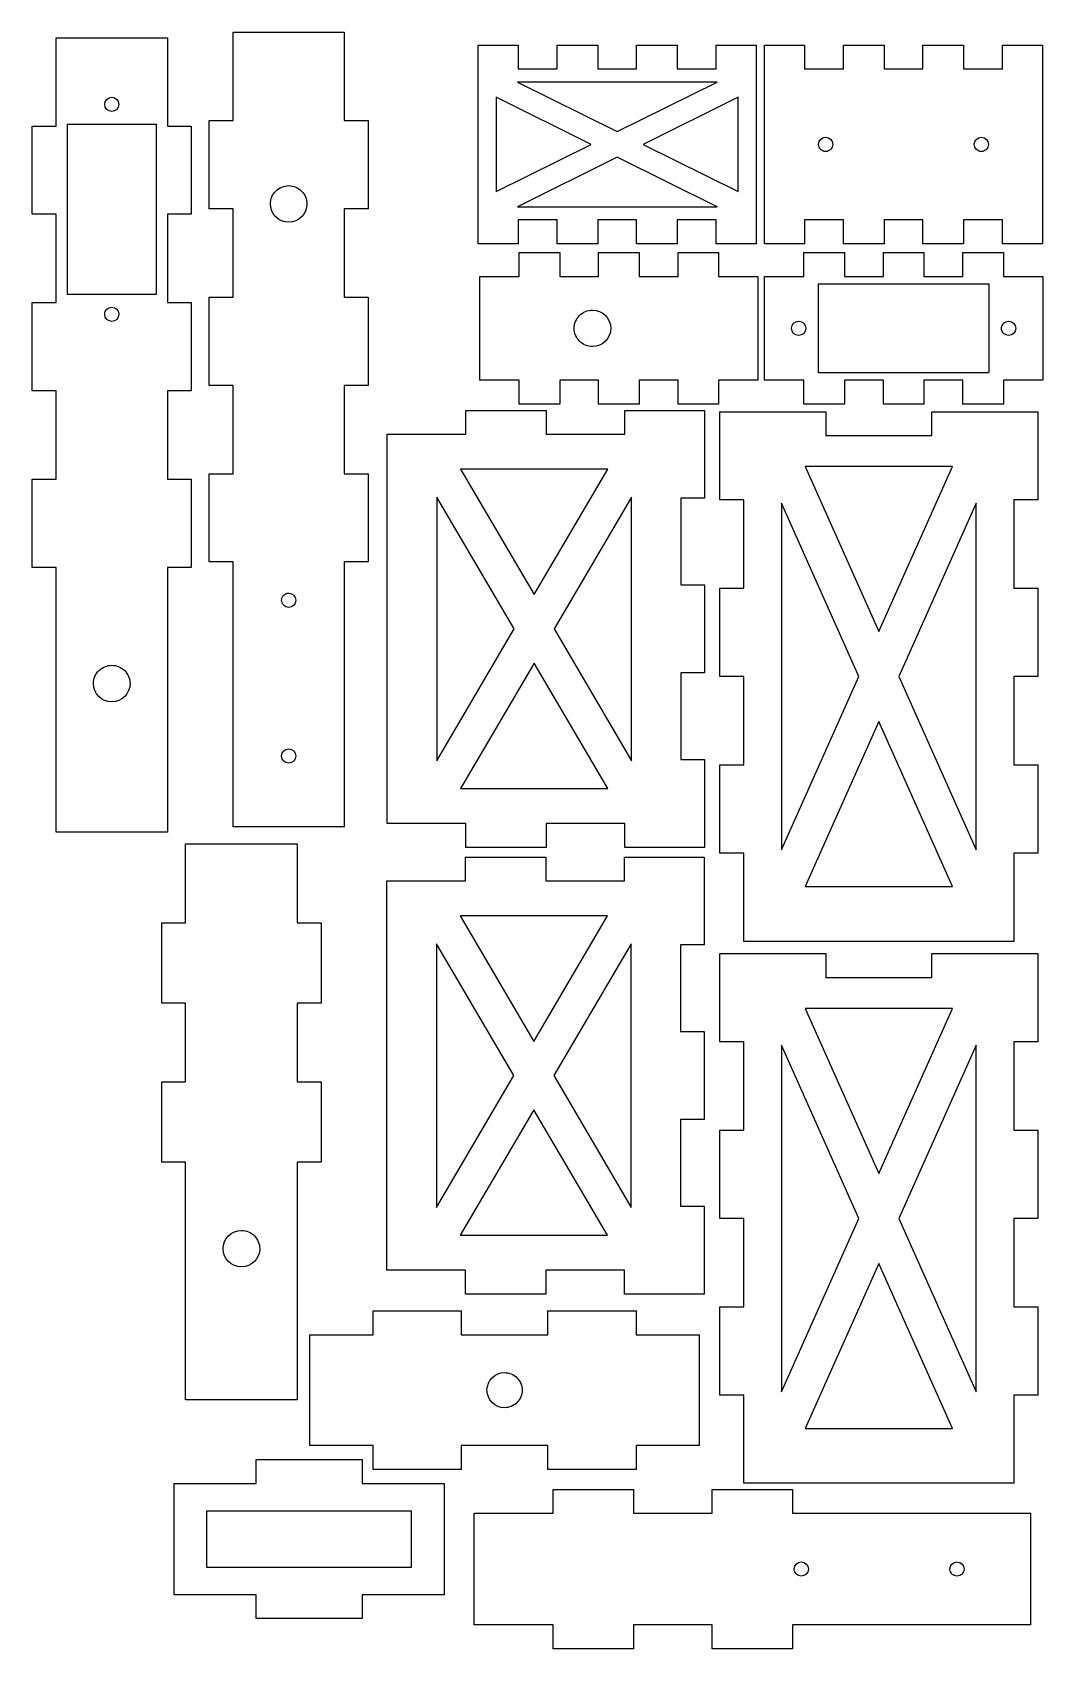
# Model space of a CAD drawing. Extents: x 868 to 1198, y 675 to 879.
# Drawn here: x 867.7 to 994.9, y 675.8 to 879.3 of the extents above; entities that cross this region are included whole.
import ezdxf

# ---------------------------------------------------------------- set-up
doc = ezdxf.new("R2010")
doc.units = 0
doc.layers.add('Calque_1', color=7, linetype='CONTINUOUS')

msp = doc.modelspace()

# ---------------------------------------------------------------- linework, layer by layer
at = {"layer": 'Calque_1', "color": 1}
for p, q in [((892.971844, 868.178798), (892.971844, 879.289922)), ((892.971844, 879.289922), (906.971848, 879.289922)), ((906.971848, 879.289922), (906.971848, 868.178798)), ((870.70102, 867.495286), (870.70102, 878.60641)), ((870.70102, 878.60641), (884.701024, 878.60641)), ((884.701024, 878.60641), (884.701024, 867.495286)), ((923.815833, 877.686166), (928.865829, 877.686166)), ((923.815833, 852.686163), (923.815833, 877.686166)), ((928.865829, 877.686166), (928.865829, 874.686161)), ((933.765833, 874.686161), (933.765833, 877.686166)), ((933.765833, 877.686166), (938.865836, 877.686166)), ((938.865836, 877.686166), (938.865836, 874.686161)), ((943.76584, 874.686161), (943.76584, 877.686166)), ((943.76584, 877.686166), (948.865816, 877.686166)), ((948.865816, 877.686166), (948.865816, 874.686161)), ((953.76582, 874.686161), (953.76582, 877.686166)), ((953.76582, 877.686166), (958.815816, 877.686166)), ((958.815816, 877.686166), (958.815816, 852.686163)), ((959.855189, 877.686166), (964.905186, 877.686166)), ((959.855189, 852.686163), (959.855189, 877.686166)), ((964.905186, 877.686166), (964.905186, 874.686162)), ((969.80519, 874.686162), (969.80519, 877.686166)), ((969.80519, 877.686166), (974.905192, 877.686166)), ((974.905192, 877.686166), (974.905192, 874.686162)), ((979.805196, 874.686162), (979.805196, 877.686166)), ((979.805196, 877.686166), (984.905172, 877.686166)), ((984.905172, 877.686166), (984.905172, 874.686162)), ((989.805176, 874.686162), (989.805176, 877.686166)), ((989.805176, 877.686166), (994.855172, 877.686166)), ((994.855172, 877.686166), (994.855172, 852.686163)), ((928.751132, 873.034738), (941.31593, 866.803536)), ((953.880199, 873.034738), (928.751132, 873.034738)), ((928.865829, 874.686161), (933.765833, 874.686161)), ((938.865836, 874.686161), (943.76584, 874.686161)), ((941.31593, 866.803536), (953.880199, 873.034738)), ((948.865816, 874.686161), (953.76582, 874.686161)), ((964.905186, 874.686162), (969.80519, 874.686162)), ((974.905192, 874.686162), (979.805196, 874.686162)), ((984.905172, 874.686162), (989.805176, 874.686162)), ((938.054438, 865.186164), (926.098631, 871.115318)), ((926.098631, 871.115318), (926.098631, 859.257011)), ((956.532991, 871.115318), (944.577158, 865.186164)), ((956.532991, 859.257011), (956.532991, 871.115318)), ((877.701038, 869.327087), (877.701038, 869.327087)), ((867.701042, 856.384136), (867.701042, 867.495286)), ((867.701042, 867.495286), (870.70102, 867.495286)), ((872.11997, 846.270475), (872.11997, 867.745064)), ((872.11997, 867.745064), (883.282079, 867.745064)), ((883.282079, 867.745064), (883.282079, 846.270475)), ((884.701024, 867.495286), (887.701028, 867.495286)), ((887.701028, 867.495286), (887.701028, 856.384136)), ((889.971866, 857.0677), (889.971866, 868.178798)), ((889.971866, 868.178798), (892.971844, 868.178798)), ((906.971848, 868.178798), (909.971852, 868.178798)), ((909.971852, 868.178798), (909.971852, 857.0677)), ((926.098631, 859.257011), (938.054438, 865.186164)), ((944.577158, 865.186164), (956.532991, 859.257011)), ((968.448916, 865.186177), (968.448916, 865.186177)), ((988.048562, 865.186177), (988.048562, 865.186177)), ((941.315692, 863.568819), (928.751132, 857.337591)), ((953.880199, 857.337591), (941.315692, 863.568819)), ((892.971844, 857.0677), (889.971866, 857.0677)), ((892.971844, 845.956576), (892.971844, 857.0677)), ((909.971852, 857.0677), (906.971848, 857.0677)), ((906.971848, 857.0677), (906.971848, 845.956576)), ((928.751132, 857.337591), (953.880199, 857.337591)), ((870.70102, 856.384136), (867.701042, 856.384136)), ((870.70102, 845.273038), (870.70102, 856.384136)), ((887.701028, 856.384136), (884.701024, 856.384136)), ((884.701024, 856.384136), (884.701024, 845.273038)), ((899.971819, 855.391485), (899.971819, 855.391485)), ((933.765833, 855.686168), (928.865829, 855.686168)), ((928.865829, 855.686168), (928.865829, 852.686163)), ((933.765833, 852.686163), (933.765833, 855.686168)), ((943.76584, 855.686168), (938.865836, 855.686168)), ((938.865836, 855.686168), (938.865836, 852.686163)), ((943.76584, 852.686163), (943.76584, 855.686168)), ((953.76582, 855.686168), (948.865816, 855.686168)), ((948.865816, 855.686168), (948.865816, 852.686163)), ((953.76582, 852.686163), (953.76582, 855.686168)), ((969.80519, 855.686168), (964.905186, 855.686168)), ((964.905186, 855.686168), (964.905186, 852.686163)), ((969.80519, 852.686163), (969.80519, 855.686168)), ((979.805196, 855.686168), (974.905192, 855.686168)), ((974.905192, 855.686168), (974.905192, 852.686163)), ((979.805196, 852.686163), (979.805196, 855.686168)), ((989.805176, 855.686168), (984.905172, 855.686168)), ((984.905172, 855.686168), (984.905172, 852.686163)), ((989.805176, 852.686163), (989.805176, 855.686168)), ((928.865829, 852.686163), (923.815833, 852.686163)), ((938.865836, 852.686163), (933.765833, 852.686163)), ((948.865816, 852.686163), (943.76584, 852.686163)), ((958.815816, 852.686163), (953.76582, 852.686163)), ((964.905186, 852.686163), (959.855189, 852.686163)), ((974.905192, 852.686163), (969.80519, 852.686163)), ((984.905172, 852.686163), (979.805196, 852.686163)), ((994.855172, 852.686163), (989.805176, 852.686163)), ((928.981807, 848.558036), (928.981807, 851.55804)), ((928.981807, 851.55804), (934.081809, 851.55804)), ((934.081809, 851.55804), (934.081809, 848.558036)), ((938.981813, 848.558036), (938.981813, 851.55804)), ((938.981813, 851.55804), (944.081816, 851.55804)), ((944.081816, 851.55804), (944.081816, 848.558036)), ((948.98182, 848.558036), (948.98182, 851.55804)), ((948.98182, 851.55804), (954.081822, 851.55804)), ((954.081822, 851.55804), (954.081822, 848.558036)), ((964.821948, 848.558036), (964.821948, 851.55804)), ((964.821948, 851.55804), (969.92195, 851.55804)), ((969.92195, 851.55804), (969.92195, 848.558036)), ((974.821954, 848.558036), (974.821954, 851.55804)), ((974.821954, 851.55804), (979.921957, 851.55804)), ((979.921957, 851.55804), (979.921957, 848.558036)), ((984.821934, 848.558036), (984.821934, 851.55804)), ((984.821934, 851.55804), (989.921937, 851.55804)), ((989.921937, 851.55804), (989.921937, 848.558036)), ((924.031823, 848.558036), (928.981807, 848.558036)), ((924.031823, 835.508045), (924.031823, 848.558036)), ((934.081809, 848.558036), (938.981813, 848.558036)), ((944.081816, 848.558036), (948.98182, 848.558036)), ((954.081822, 848.558036), (959.031806, 848.558036)), ((959.031806, 848.558036), (959.031806, 835.508045)), ((959.871938, 848.558036), (964.821948, 848.558036)), ((959.871938, 835.508045), (959.871938, 848.558036)), ((969.92195, 848.558036), (974.821954, 848.558036)), ((979.921957, 848.558036), (984.821934, 848.558036)), ((989.921937, 848.558036), (994.871947, 848.558036)), ((994.871947, 848.558036), (994.871947, 835.508045)), ((966.634688, 847.614029), (988.109276, 847.614029)), ((966.634688, 836.45192), (966.634688, 847.614029)), ((988.109276, 847.614029), (988.109276, 836.45192)), ((867.701042, 834.16194), (867.701042, 845.273038)), ((867.701042, 845.273038), (870.70102, 845.273038)), ((883.282079, 846.270475), (872.11997, 846.270475)), ((884.701024, 845.273038), (887.701028, 845.273038)), ((887.701028, 845.273038), (887.701028, 834.16194)), ((889.971866, 834.845452), (889.971866, 845.956576)), ((889.971866, 845.956576), (892.971844, 845.956576)), ((906.971848, 845.956576), (909.971852, 845.956576)), ((909.971852, 845.956576), (909.971852, 834.845452)), ((877.701038, 842.901297), (877.701038, 842.901297)), ((940.506554, 842.032988), (940.506554, 842.032988)), ((965.052664, 842.032988), (965.052664, 842.032988)), ((991.478454, 842.032988), (991.478454, 842.032988)), ((988.109276, 836.45192), (966.634688, 836.45192)), ((870.70102, 834.16194), (867.701042, 834.16194)), ((870.70102, 823.050816), (870.70102, 834.16194)), ((887.701028, 834.16194), (884.701024, 834.16194)), ((884.701024, 834.16194), (884.701024, 823.050816)), ((892.971844, 834.845452), (889.971866, 834.845452)), ((892.971844, 823.734327), (892.971844, 834.845452)), ((909.971852, 834.845452), (906.971848, 834.845452)), ((906.971848, 834.845452), (906.971848, 823.734327)), ((928.981807, 835.508045), (924.031823, 835.508045)), ((928.981807, 832.50804), (928.981807, 835.508045)), ((938.981813, 835.508045), (934.081809, 835.508045)), ((934.081809, 835.508045), (934.081809, 832.50804)), ((938.981813, 832.50804), (938.981813, 835.508045)), ((948.98182, 835.508045), (944.081816, 835.508045)), ((944.081816, 835.508045), (944.081816, 832.50804)), ((948.98182, 832.50804), (948.98182, 835.508045)), ((959.031806, 835.508045), (954.081822, 835.508045)), ((954.081822, 835.508045), (954.081822, 832.50804)), ((964.821948, 835.508045), (959.871938, 835.508045)), ((964.821948, 832.50804), (964.821948, 835.508045)), ((974.821954, 835.508045), (969.92195, 835.508045)), ((969.92195, 835.508045), (969.92195, 832.50804)), ((974.821954, 832.50804), (974.821954, 835.508045)), ((984.821934, 835.508045), (979.921957, 835.508045)), ((979.921957, 835.508045), (979.921957, 832.50804)), ((984.821934, 832.50804), (984.821934, 835.508045)), ((994.871947, 835.508045), (989.921937, 835.508045)), ((989.921937, 835.508045), (989.921937, 832.50804)), ((934.081809, 832.50804), (928.981807, 832.50804)), ((944.081816, 832.50804), (938.981813, 832.50804)), ((954.081822, 832.50804), (948.98182, 832.50804)), ((969.92195, 832.50804), (964.821948, 832.50804)), ((979.921957, 832.50804), (974.821954, 832.50804)), ((989.921937, 832.50804), (984.821934, 832.50804)), ((922.275349, 828.702107), (922.275349, 831.702085)), ((922.275349, 831.702085), (932.375368, 831.702085)), ((932.375368, 831.702085), (932.375368, 828.702107)), ((942.275362, 828.702107), (942.275362, 831.702085)), ((942.275362, 831.702085), (952.325322, 831.702085)), ((952.325322, 831.702085), (952.325322, 820.652133)), ((954.250007, 820.428666), (954.250007, 831.53979)), ((954.250007, 831.53979), (967.58334, 831.53979)), ((967.58334, 831.53979), (967.58334, 828.539785)), ((980.916673, 828.539785), (980.916673, 831.53979)), ((980.916673, 831.53979), (994.250006, 831.53979)), ((994.250006, 831.53979), (994.250006, 820.428666)), ((912.375355, 779.702094), (912.375355, 828.702107)), ((912.375355, 828.702107), (922.275349, 828.702107)), ((932.375368, 828.702107), (942.275362, 828.702107)), ((967.58334, 828.539785), (980.916673, 828.539785)), ((940.124088, 824.304256), (921.6, 824.304256)), ((921.6, 824.304256), (930.862057, 808.510404)), ((930.862057, 808.510404), (940.124088, 824.304256)), ((964.987989, 824.621253), (974.25002, 803.86768)), ((983.512051, 824.621253), (964.987989, 824.621253)), ((974.25002, 803.86768), (983.512051, 824.621253)), ((867.701042, 811.939692), (867.701042, 823.050816)), ((867.701042, 823.050816), (870.70102, 823.050816)), ((884.701024, 823.050816), (887.701028, 823.050816)), ((887.701028, 823.050816), (887.701028, 811.939692)), ((889.971866, 812.62323), (889.971866, 823.734327)), ((889.971866, 823.734327), (892.971844, 823.734327)), ((906.971848, 823.734327), (909.971852, 823.734327)), ((909.971852, 823.734327), (909.971852, 812.62323)), ((928.335551, 804.202273), (918.601663, 820.799876)), ((918.601663, 820.799876), (918.601663, 787.603928)), ((943.122452, 820.799876), (933.388537, 804.201929)), ((943.122452, 787.603928), (943.122452, 820.799876)), ((952.325322, 820.652133), (949.32537, 820.652133)), ((949.32537, 820.652133), (949.32537, 809.75212)), ((957.250012, 820.428666), (954.250007, 820.428666)), ((957.250012, 809.317568), (957.250012, 820.428666)), ((961.989625, 820.016895), (961.989625, 776.396496)), ((971.72354, 798.206682), (961.989625, 820.016895)), ((986.510415, 820.016895), (976.776526, 798.206206)), ((986.510415, 776.396496), (986.510415, 820.016895)), ((994.250006, 820.428666), (991.250002, 820.428666)), ((991.250002, 820.428666), (991.250002, 809.317568)), ((870.70102, 811.939692), (867.701042, 811.939692)), ((870.70102, 778.606372), (870.70102, 811.939692)), ((887.701028, 811.939692), (884.701024, 811.939692)), ((884.701024, 811.939692), (884.701024, 778.606372)), ((892.971844, 812.62323), (889.971866, 812.62323)), ((892.971844, 779.289884), (892.971844, 812.62323)), ((909.971852, 812.62323), (906.971848, 812.62323)), ((906.971848, 812.62323), (906.971848, 779.289884)), ((949.32537, 809.75212), (952.325322, 809.75212)), ((952.325322, 809.75212), (952.325322, 798.652108)), ((954.250007, 798.206444), (954.250007, 809.317568)), ((954.250007, 809.317568), (957.250012, 809.317568)), ((991.250002, 809.317568), (994.250006, 809.317568)), ((994.250006, 809.317568), (994.250006, 798.206444)), ((899.971872, 806.911987), (899.971872, 806.911987)), ((918.601663, 787.603928), (928.335551, 804.202273)), ((933.388537, 804.201929), (943.122452, 787.603928)), ((930.862057, 799.893798), (921.600027, 784.099919)), ((940.124088, 784.099919), (930.862057, 799.893798)), ((952.325322, 798.652108), (949.32537, 798.652108)), ((949.32537, 798.652108), (949.32537, 787.752121)), ((957.250012, 798.206444), (954.250007, 798.206444)), ((957.250012, 787.095346), (957.250012, 798.206444)), ((961.989625, 776.396496), (971.72354, 798.206682)), ((976.776526, 798.206206), (986.510415, 776.396496)), ((994.250006, 798.206444), (991.250002, 798.206444)), ((991.250002, 798.206444), (991.250002, 787.095346)), ((877.701022, 795.022392), (877.701022, 795.022392)), ((974.25002, 792.545207), (964.987989, 771.791634)), ((983.512077, 771.791634), (974.25002, 792.545207)), ((949.32537, 787.752121), (952.325322, 787.752121)), ((952.325322, 787.752121), (952.325322, 776.702089)), ((899.971872, 787.312341), (899.971872, 787.312341)), ((954.250007, 775.984222), (954.250007, 787.095346)), ((954.250007, 787.095346), (957.250012, 787.095346)), ((991.250002, 787.095346), (994.250006, 787.095346)), ((994.250006, 787.095346), (994.250006, 775.984222)), ((921.600027, 784.099919), (940.124088, 784.099919)), ((906.971848, 779.289884), (892.971844, 779.289884)), ((922.275349, 779.702094), (912.375355, 779.702094)), ((922.275349, 776.702089), (922.275349, 779.702094)), ((942.275362, 779.702094), (932.375368, 779.702094)), ((932.375368, 779.702094), (932.375368, 776.702089)), ((942.275362, 776.702089), (942.275362, 779.702094)), ((884.701024, 778.606372), (870.70102, 778.606372)), ((886.997781, 767.196383), (886.997781, 777.146383)), ((886.997781, 777.146383), (901.047792, 777.146383)), ((901.047792, 777.146383), (901.047792, 767.196383)), ((922.231111, 772.480742), (922.231111, 775.48072)), ((922.231111, 775.48072), (932.33113, 775.48072)), ((932.375368, 776.702089), (922.275349, 776.702089)), ((932.33113, 775.48072), (932.33113, 772.480742)), ((942.231124, 772.480742), (942.231124, 775.48072)), ((942.231124, 775.48072), (952.281084, 775.48072)), ((952.325322, 776.702089), (942.275362, 776.702089)), ((952.281084, 775.48072), (952.281084, 764.430767)), ((957.250012, 775.984222), (954.250007, 775.984222)), ((957.250012, 764.873124), (957.250012, 775.984222)), ((994.250006, 775.984222), (991.250002, 775.984222)), ((991.250002, 775.984222), (991.250002, 764.873124)), ((912.331117, 723.480729), (912.331117, 772.480742)), ((912.331117, 772.480742), (922.231111, 772.480742)), ((932.33113, 772.480742), (942.231124, 772.480742)), ((964.987989, 771.791634), (983.512077, 771.791634)), ((883.997803, 757.09639), (883.997803, 767.196383)), ((883.997803, 767.196383), (886.997781, 767.196383)), ((901.047792, 767.196383), (904.047796, 767.196383)), ((904.047796, 767.196383), (904.047796, 757.09639)), ((940.07985, 768.08289), (921.555762, 768.08289)), ((921.555762, 768.08289), (930.817819, 752.289038)), ((930.817819, 752.289038), (940.07985, 768.08289)), ((928.291313, 747.980907), (918.557424, 764.578511)), ((918.557424, 764.578511), (918.557424, 731.382563)), ((943.078214, 764.578511), (933.344299, 747.980563)), ((943.078214, 731.382563), (943.078214, 764.578511)), ((952.281084, 764.430767), (949.281132, 764.430767)), ((949.281132, 764.430767), (949.281132, 753.530754)), ((954.250018, 752.215775), (954.250018, 763.326899)), ((954.250018, 763.326899), (967.583351, 763.326899)), ((991.250002, 764.873124), (957.250012, 764.873124)), ((967.583351, 763.326899), (967.583351, 760.326895)), ((980.916684, 760.326895), (980.916684, 763.326899)), ((980.916684, 763.326899), (994.250017, 763.326899)), ((994.250017, 763.326899), (994.250017, 752.215775)), ((967.583351, 760.326895), (980.916684, 760.326895)), ((886.997781, 757.09639), (883.997803, 757.09639)), ((886.997781, 747.196396), (886.997781, 757.09639)), ((904.047796, 757.09639), (901.047792, 757.09639)), ((901.047792, 757.09639), (901.047792, 747.196396)), ((964.988, 756.408363), (974.250031, 735.65479)), ((983.512061, 756.408363), (964.988, 756.408363)), ((974.250031, 735.65479), (983.512061, 756.408363)), ((949.281132, 753.530754), (952.281084, 753.530754)), ((952.281084, 753.530754), (952.281084, 742.430743)), ((957.250023, 752.215775), (954.250018, 752.215775)), ((957.250023, 741.104678), (957.250023, 752.215775)), ((961.989636, 751.804004), (961.989636, 708.183605)), ((971.723551, 729.993792), (961.989636, 751.804004)), ((986.510426, 751.804004), (976.776537, 729.993315)), ((986.510426, 708.183605), (986.510426, 751.804004)), ((994.250017, 752.215775), (991.250013, 752.215775)), ((991.250013, 752.215775), (991.250013, 741.104678)), ((883.997803, 737.096404), (883.997803, 747.196396)), ((883.997803, 747.196396), (886.997781, 747.196396)), ((901.047792, 747.196396), (904.047796, 747.196396)), ((904.047796, 747.196396), (904.047796, 737.096404)), ((918.557424, 731.382563), (928.291313, 747.980907)), ((933.344299, 747.980563), (943.078214, 731.382563)), ((930.817819, 743.672432), (921.555789, 727.878553)), ((940.07985, 727.878553), (930.817819, 743.672432)), ((952.281084, 742.430743), (949.281132, 742.430743)), ((949.281132, 742.430743), (949.281132, 731.530756)), ((954.250018, 729.993553), (954.250018, 741.104678)), ((954.250018, 741.104678), (957.250023, 741.104678)), ((991.250013, 741.104678), (994.250017, 741.104678)), ((994.250017, 741.104678), (994.250017, 729.993553)), ((886.997781, 737.096404), (883.997803, 737.096404)), ((886.997781, 707.146391), (886.997781, 737.096404)), ((904.047796, 737.096404), (901.047792, 737.096404)), ((901.047792, 737.096404), (901.047792, 707.146391)), ((949.281132, 731.530756), (952.281084, 731.530756)), ((952.281084, 731.530756), (952.281084, 720.480724)), ((957.250023, 729.993553), (954.250018, 729.993553)), ((957.250023, 718.882456), (957.250023, 729.993553)), ((961.989636, 708.183605), (971.723551, 729.993792)), ((976.776537, 729.993315), (986.510426, 708.183605)), ((994.250017, 729.993553), (991.250013, 729.993553)), ((991.250013, 729.993553), (991.250013, 718.882456)), ((921.555789, 727.878553), (940.07985, 727.878553)), ((974.250031, 724.332317), (964.988, 703.578744)), ((983.512088, 703.578744), (974.250031, 724.332317)), ((894.022787, 723.886737), (894.022787, 723.886737)), ((922.231111, 723.480729), (912.331117, 723.480729)), ((922.231111, 720.480724), (922.231111, 723.480729)), ((942.231124, 723.480729), (932.33113, 723.480729)), ((932.33113, 723.480729), (932.33113, 720.480724)), ((942.231124, 720.480724), (942.231124, 723.480729)), ((932.33113, 720.480724), (922.231111, 720.480724)), ((952.281084, 720.480724), (942.231124, 720.480724)), ((910.589391, 715.358814), (910.589391, 718.358792)), ((910.589391, 718.358792), (921.689377, 718.358792)), ((921.689377, 718.358792), (921.689377, 715.358814)), ((932.58939, 715.358814), (932.58939, 718.358792)), ((932.58939, 718.358792), (943.689375, 718.358792)), ((943.689375, 718.358792), (943.689375, 715.358814)), ((954.250018, 707.771332), (954.250018, 718.882456)), ((954.250018, 718.882456), (957.250023, 718.882456)), ((991.250013, 718.882456), (994.250017, 718.882456)), ((994.250017, 718.882456), (994.250017, 707.771332)), ((902.639377, 715.358814), (910.589391, 715.358814)), ((902.639377, 701.408816), (902.639377, 715.358814)), ((921.689377, 715.358814), (932.58939, 715.358814)), ((943.689375, 715.358814), (951.63939, 715.358814)), ((951.63939, 715.358814), (951.63939, 701.408816)), ((929.350969, 708.383815), (929.350969, 708.383815)), ((901.047792, 707.146391), (886.997781, 707.146391)), ((957.250023, 707.771332), (954.250018, 707.771332)), ((957.250023, 696.660234), (957.250023, 707.771332)), ((994.250017, 707.771332), (991.250013, 707.771332)), ((991.250013, 707.771332), (991.250013, 696.660234)), ((964.988, 703.578744), (983.512088, 703.578744)), ((910.589391, 701.408816), (902.639377, 701.408816)), ((910.589391, 698.408812), (910.589391, 701.408816)), ((932.58939, 701.408816), (921.689377, 701.408816)), ((921.689377, 701.408816), (921.689377, 698.408812)), ((932.58939, 698.408812), (932.58939, 701.408816)), ((951.63939, 701.408816), (943.689375, 701.408816)), ((943.689375, 701.408816), (943.689375, 698.408812)), ((895.874986, 696.638696), (895.874986, 699.638701)), ((895.874986, 699.638701), (909.208319, 699.638701)), ((909.208319, 699.638701), (909.208319, 696.638696)), ((921.689377, 698.408812), (910.589391, 698.408812)), ((943.689375, 698.408812), (932.58939, 698.408812)), ((885.541658, 682.638719), (885.541658, 696.638696)), ((885.541658, 696.638696), (895.874986, 696.638696)), ((909.208319, 696.638696), (919.541648, 696.638696)), ((919.541648, 696.638696), (919.541648, 682.638719)), ((933.277227, 692.89553), (933.277227, 695.895535)), ((933.277227, 695.895535), (943.37722, 695.895535)), ((943.37722, 695.895535), (943.37722, 692.89553)), ((953.277214, 692.89553), (953.277214, 695.895535)), ((953.277214, 695.895535), (963.377206, 695.895535)), ((991.250013, 696.660234), (957.250023, 696.660234)), ((963.377206, 695.895535), (963.377206, 692.89553)), ((889.683736, 693.202288), (915.399516, 693.202288)), ((889.683736, 686.075101), (889.683736, 693.202288)), ((915.399516, 693.202288), (915.399516, 686.075101)), ((923.327227, 692.89553), (933.277227, 692.89553)), ((923.327227, 678.84552), (923.327227, 692.89553)), ((943.37722, 692.89553), (953.277214, 692.89553)), ((963.377206, 692.89553), (993.327219, 692.89553)), ((993.327219, 692.89553), (993.327219, 678.84552)), ((915.399516, 686.075101), (889.683736, 686.075101)), ((965.380827, 685.870552), (965.380827, 685.870552)), ((984.980473, 685.870552), (984.980473, 685.870552)), ((895.874986, 682.638719), (885.541658, 682.638719)), ((895.874986, 679.638688), (895.874986, 682.638719)), ((919.541648, 682.638719), (909.208319, 682.638719)), ((909.208319, 682.638719), (909.208319, 679.638688)), ((909.208319, 679.638688), (895.874986, 679.638688)), ((933.277227, 678.84552), (923.327227, 678.84552)), ((933.277227, 675.845542), (933.277227, 678.84552)), ((953.277214, 678.84552), (943.37722, 678.84552)), ((943.37722, 678.84552), (943.37722, 675.845542)), ((953.277214, 675.845542), (953.277214, 678.84552)), ((993.327219, 678.84552), (963.377206, 678.84552)), ((963.377206, 678.84552), (963.377206, 675.845542)), ((943.37722, 675.845542), (933.277227, 675.845542)), ((963.377206, 675.845542), (953.277214, 675.845542))]:
    msp.add_line(p, q, dxfattribs=at)
for points in [[(876.807487, 870.220638), (876.807489, 870.714131), (877.207544, 871.114186), (877.701038, 871.114188)], [(877.701038, 871.114188), (878.194531, 871.114186), (878.594586, 870.714131), (878.594588, 870.220638)], [(877.701038, 869.327087), (877.207544, 869.327089), (876.807489, 869.727144), (876.807487, 870.220638)], [(878.594588, 870.220638), (878.594586, 869.727144), (878.194531, 869.327089), (877.701038, 869.327087)], [(966.923521, 864.554326), (966.755947, 864.721904), (966.661808, 864.949189), (966.661814, 865.186177)], [(966.661814, 865.186177), (966.661817, 865.679671), (967.061872, 866.079726), (967.555365, 866.079728)], [(967.555365, 866.079728), (968.048859, 866.079726), (968.448914, 865.679671), (968.448916, 865.186177)], [(968.448916, 865.186177), (968.448922, 864.949189), (968.354783, 864.721904), (968.187209, 864.554326)], [(986.523167, 864.554326), (986.355593, 864.721904), (986.261454, 864.949189), (986.26146, 865.186177)], [(986.26146, 865.186177), (986.261462, 865.679671), (986.661517, 866.079726), (987.155011, 866.079728)], [(987.155011, 866.079728), (987.648504, 866.079726), (988.048559, 865.679671), (988.048562, 865.186177)], [(988.048562, 865.186177), (988.048568, 864.949189), (987.954429, 864.721904), (987.786855, 864.554326)], [(967.555365, 864.2926), (967.318377, 864.292601), (967.091095, 864.386747), (966.923521, 864.554326)], [(968.187209, 864.554326), (968.019636, 864.386747), (967.792354, 864.292601), (967.555365, 864.2926)], [(987.155011, 864.2926), (986.918022, 864.292601), (986.69074, 864.386747), (986.523167, 864.554326)], [(987.786855, 864.554326), (987.619281, 864.386747), (987.391999, 864.292601), (987.155011, 864.2926)], [(897.672008, 857.69127), (897.672006, 858.301218), (897.914307, 858.886185), (898.345605, 859.317484)], [(898.345605, 859.317484), (898.776904, 859.748783), (899.361871, 859.991083), (899.971819, 859.991081)], [(899.971819, 859.991081), (900.581768, 859.991083), (901.166735, 859.748783), (901.598034, 859.317484)], [(901.598034, 859.317484), (902.029332, 858.886185), (902.271632, 858.301218), (902.271631, 857.69127)], [(899.971819, 855.391485), (898.701678, 855.391482), (897.672019, 856.421128), (897.672008, 857.69127)], [(902.271631, 857.69127), (902.27162, 856.421128), (901.241961, 855.391482), (899.971819, 855.391485)], [(876.807487, 843.794848), (876.807481, 844.031837), (876.90162, 844.259121), (877.069193, 844.4267)], [(877.069193, 844.4267), (877.236767, 844.594279), (877.464049, 844.688424), (877.701038, 844.688425)], [(877.701038, 844.688425), (877.938026, 844.688424), (878.165308, 844.594279), (878.332882, 844.4267)], [(878.332882, 844.4267), (878.500455, 844.259121), (878.594594, 844.031837), (878.594588, 843.794848)], [(936.580555, 843.659202), (937.011854, 844.0905), (937.596821, 844.332801), (938.206769, 844.332799)], [(938.206769, 844.332799), (939.476911, 844.332788), (940.506558, 843.303129), (940.506554, 842.032988)], [(877.701038, 842.901297), (877.207544, 842.901299), (876.807489, 843.301354), (876.807487, 843.794848)], [(878.594588, 843.794848), (878.594586, 843.301354), (878.194531, 842.901299), (877.701038, 842.901297)], [(935.906958, 842.032988), (935.906956, 842.642936), (936.149257, 843.227903), (936.580555, 843.659202)], [(963.265563, 842.032988), (963.265565, 842.526481), (963.66562, 842.926536), (964.159114, 842.926538)], [(964.159114, 842.926538), (964.652607, 842.926536), (965.052662, 842.526481), (965.052664, 842.032988)], [(989.691326, 842.032988), (989.691327, 842.269976), (989.785473, 842.497258), (989.953051, 842.664832)], [(989.953051, 842.664832), (990.12063, 842.832405), (990.347914, 842.926544), (990.584903, 842.926538)], [(990.584903, 842.926538), (991.078397, 842.926536), (991.478452, 842.526481), (991.478454, 842.032988)], [(936.580555, 840.406773), (936.149257, 840.838072), (935.906956, 841.423039), (935.906958, 842.032988)], [(938.206769, 839.733176), (937.596821, 839.733175), (937.011854, 839.975475), (936.580555, 840.406773)], [(940.506554, 842.032988), (940.506558, 840.762846), (939.476911, 839.733187), (938.206769, 839.733176)], [(964.159114, 841.139437), (963.66562, 841.139439), (963.265565, 841.539494), (963.265563, 842.032988)], [(965.052664, 842.032988), (965.052662, 841.539494), (964.652607, 841.139439), (964.159114, 841.139437)], [(989.953051, 841.401143), (989.785473, 841.568717), (989.691327, 841.795999), (989.691326, 842.032988)], [(990.584903, 841.139437), (990.347914, 841.139431), (990.12063, 841.23357), (989.953051, 841.401143)], [(991.478454, 842.032988), (991.478452, 841.539494), (991.078397, 841.139439), (990.584903, 841.139437)], [(899.078295, 807.805538), (899.078296, 808.042526), (899.172442, 808.269808), (899.340021, 808.437382)], [(899.340021, 807.173694), (899.172442, 807.341267), (899.078296, 807.568549), (899.078295, 807.805538)], [(899.340021, 808.437382), (899.507599, 808.604956), (899.734884, 808.699095), (899.971872, 808.699089)], [(899.971872, 808.699089), (900.465366, 808.699086), (900.865421, 808.299031), (900.865423, 807.805538)], [(900.865423, 807.805538), (900.865421, 807.312044), (900.465366, 806.911989), (899.971872, 806.911987)], [(899.971872, 806.911987), (899.734884, 806.911981), (899.507599, 807.00612), (899.340021, 807.173694)], [(876.074808, 798.948391), (876.506106, 799.37969), (877.091073, 799.62199), (877.701022, 799.621988)], [(877.701022, 799.621988), (878.31097, 799.62199), (878.895937, 799.37969), (879.327236, 798.948391)], [(875.40121, 797.322177), (875.401209, 797.932126), (875.643509, 798.517093), (876.074808, 798.948391)], [(879.327236, 798.948391), (879.758534, 798.517093), (880.000835, 797.932126), (880.000833, 797.322177)], [(877.701022, 795.022392), (876.43088, 795.022389), (875.401221, 796.052035), (875.40121, 797.322177)], [(880.000833, 797.322177), (880.000822, 796.052035), (878.971164, 795.022389), (877.701022, 795.022392)], [(899.078295, 788.205892), (899.078296, 788.442881), (899.172442, 788.670163), (899.340021, 788.837736)], [(899.340021, 787.574048), (899.172442, 787.741622), (899.078296, 787.968904), (899.078295, 788.205892)], [(899.340021, 788.837736), (899.507599, 789.00531), (899.734884, 789.099449), (899.971872, 789.099443)], [(899.971872, 787.312341), (899.734884, 787.312335), (899.507599, 787.406474), (899.340021, 787.574048)], [(899.971872, 789.099443), (900.465366, 789.099441), (900.865421, 788.699386), (900.865423, 788.205892)], [(900.865423, 788.205892), (900.865421, 787.712399), (900.465366, 787.312344), (899.971872, 787.312341)], [(891.723002, 726.186522), (891.722998, 727.456664), (892.752645, 728.486322), (894.022786, 728.486333)], [(894.022786, 728.486333), (894.632735, 728.486335), (895.217702, 728.244034), (895.649001, 727.812736)], [(895.649001, 727.812736), (896.080299, 727.381437), (896.3226, 726.79647), (896.322598, 726.186522)], [(894.022787, 723.886737), (892.752655, 723.886748), (891.723013, 724.91639), (891.723002, 726.186522)], [(896.322598, 726.186522), (896.322587, 724.91638), (895.292928, 723.886733), (894.022787, 723.886737)], [(924.92785, 708.383815), (924.927845, 709.605225), (925.917987, 710.595379), (927.139396, 710.595388)], [(927.139396, 710.595388), (927.725943, 710.595391), (928.288467, 710.362387), (928.703217, 709.947636)], [(927.139396, 706.172243), (925.917987, 706.172252), (924.927845, 707.162405), (924.92785, 708.383815)], [(928.703217, 709.947636), (929.117968, 709.532885), (929.350972, 708.970362), (929.350969, 708.383815)], [(929.350969, 708.383815), (929.350972, 707.797269), (929.117968, 707.234745), (928.703217, 706.819994)], [(928.703217, 706.819994), (928.288467, 706.405243), (927.725943, 706.17224), (927.139396, 706.172243)], [(963.855432, 685.2387), (963.687858, 685.406279), (963.593719, 685.633563), (963.593725, 685.870552)], [(963.593725, 685.870552), (963.593728, 686.364045), (963.993783, 686.7641), (964.487276, 686.764103)], [(964.487276, 686.764103), (964.98077, 686.7641), (965.380825, 686.364045), (965.380827, 685.870552)], [(965.380827, 685.870552), (965.380833, 685.633563), (965.286694, 685.406279), (965.11912, 685.2387)], [(983.455078, 685.2387), (983.287504, 685.406279), (983.193365, 685.633563), (983.193371, 685.870552)], [(983.193371, 685.870552), (983.193373, 686.364045), (983.593428, 686.7641), (984.086922, 686.764103)], [(984.086922, 686.764103), (984.580415, 686.7641), (984.98047, 686.364045), (984.980473, 685.870552)], [(984.980473, 685.870552), (984.980479, 685.633563), (984.88634, 685.406279), (984.718766, 685.2387)], [(964.487276, 684.976974), (964.250288, 684.976975), (964.023006, 685.071121), (963.855432, 685.2387)], [(965.11912, 685.2387), (964.951547, 685.071121), (964.724265, 684.976975), (964.487276, 684.976974)], [(984.086922, 684.976974), (983.849933, 684.976975), (983.622651, 685.071121), (983.455078, 685.2387)], [(984.718766, 685.2387), (984.551192, 685.071121), (984.32391, 684.976975), (984.086922, 684.976974)]]:
    msp.add_open_spline(points, degree=3, dxfattribs=at)

doc.saveas('drawing.dxf')
